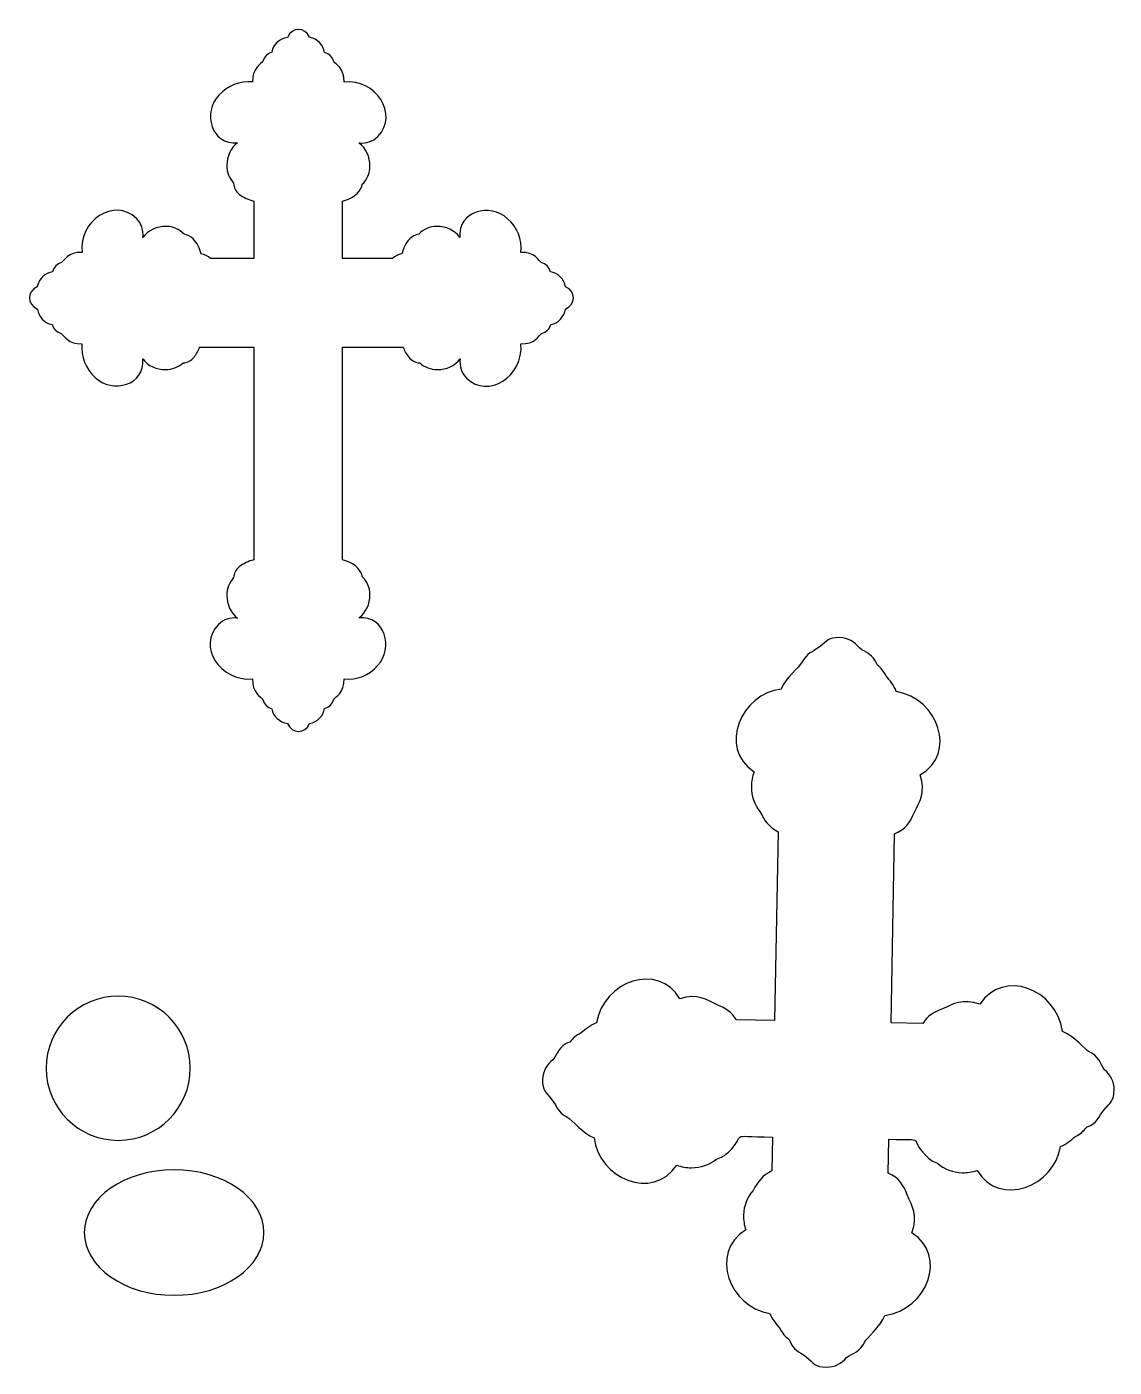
# Model space of a CAD drawing. Header units: millimetres. Extents: x -99 to 101, y -127 to 120.
import ezdxf

# ---------------------------------------------------------------- set-up
doc = ezdxf.new("R2010")
doc.units = ezdxf.units.MM
doc.header["$MEASUREMENT"] = 0
doc.layers.add('Layer 1', color=7, linetype='Continuous')

msp = doc.modelspace()

# ---------------------------------------------------------------- linework, layer by layer
at = {"layer": 'Layer 1'}
msp.add_open_spline([(-37.6378, 98.3321), (-36.2922, 97.3342), (-35.5952, 95.7533), (-35.603, 94.0881), (-35.603, 94.0881), (-35.604, 92.7692), (-36.134, 91.6436), (-37.0088, 90.75), (-37.0088, 90.75), (-37.119, 90.1518), (-37.4184, 89.5944), (-37.8836, 89.1218), (-37.8836, 89.1218), (-38.6462, 88.3448), (-39.6109, 87.9117), (-40.6447, 87.6452), (-40.6447, 87.6452), (-40.6447, 87.6452), (-40.6447, 77.1113), (-40.6447, 77.1113), (-40.6447, 77.1113), (-40.6447, 77.1113), (-31.4664, 77.1113), (-31.4664, 77.1113), (-31.4664, 77.1113), (-31.0168, 77.5698), (-30.3744, 77.8728), (-29.7633, 77.9474), (-29.7633, 77.9474), (-29.4968, 78.9884), (-29.064, 79.9604), (-28.2815, 80.7283), (-28.2815, 80.7283), (-27.8089, 81.1933), (-27.2516, 81.4927), (-26.6534, 81.6029), (-26.6534, 81.6029), (-25.7598, 82.4777), (-24.6342, 83.0077), (-23.3153, 83.0087), (-23.3153, 83.0087), (-21.6502, 83.0165), (-20.0692, 82.3194), (-19.0715, 80.974), (-19.0715, 80.974), (-19.5471, 85.7888), (-13.5278, 87.4072), (-10.3095, 84.4156), (-10.3095, 84.4156), (-8.507, 82.74), (-7.5893, 80.7083), (-7.8868, 78.2459), (-7.8868, 78.2459), (-5.3234, 78.334), (-4.5961, 76.6892), (-4.1363, 76.3586), (-4.1363, 76.3586), (-3.2984, 76.1179), (-2.6754, 75.5212), (-2.4561, 74.6746), (-2.4561, 74.6746), (-1.0298, 74.502), (0.0466, 73.3177), (0.3409, 71.9303), (0.3409, 71.9303), (2.264, 71.0822), (2.2643, 68.7241), (0.3158, 67.8355), (0.3158, 67.8355), (0.0665, 66.4903), (-0.9408, 65.1614), (-2.3846, 64.9643), (-2.3846, 64.9643), (-2.6327, 64.1607), (-3.254, 63.5934), (-4.0744, 63.3378), (-4.0744, 63.3378), (-4.51, 63.0169), (-5.4051, 61.304), (-7.8629, 61.4452), (-7.8629, 61.4452), (-7.3785, 55.4159), (-13.8718, 51.2493), (-17.8571, 55.1603), (-17.8571, 55.1603), (-18.8366, 56.115), (-19.1789, 57.3732), (-19.0308, 58.6885), (-19.0308, 58.6885), (-20.0023, 57.378), (-21.5893, 56.7272), (-23.1981, 56.7233), (-23.1981, 56.7233), (-24.4493, 56.7167), (-25.5501, 57.1761), (-26.4699, 57.9399), (-26.4699, 57.9399), (-27.2275, 57.9963), (-27.9393, 58.3529), (-28.4698, 59), (-28.4698, 59), (-28.9146, 59.5446), (-29.2543, 60.1507), (-29.4888, 60.8113), (-29.4888, 60.8113), (-29.4888, 60.8113), (-40.6447, 60.8113), (-40.6447, 60.8113), (-40.6447, 60.8113), (-40.6447, 60.8113), (-40.6447, 21.7809), (-40.6447, 21.7809), (-40.6447, 21.7809), (-39.6101, 21.5221), (-38.6445, 21.0835), (-37.8834, 20.3079), (-37.8834, 20.3079), (-37.4184, 19.8352), (-37.119, 19.278), (-37.0088, 18.6798), (-37.0088, 18.6798), (-36.134, 17.7862), (-35.604, 16.6605), (-35.603, 15.3416), (-35.603, 15.3416), (-35.5952, 13.6766), (-36.2923, 12.0956), (-37.6377, 11.0978), (-37.6377, 11.0978), (-32.8229, 11.5735), (-31.2045, 5.5541), (-34.1961, 2.3359), (-34.1961, 2.3359), (-35.8718, 0.5333), (-37.9033, -0.3842), (-40.3658, -0.0868), (-40.3658, -0.0868), (-40.2777, -2.6502), (-41.9225, -3.3775), (-42.2531, -3.8373), (-42.2531, -3.8373), (-42.4937, -4.6752), (-43.0905, -5.2983), (-43.9371, -5.5175), (-43.9371, -5.5175), (-44.1097, -6.9438), (-45.294, -8.0202), (-46.6814, -8.3145), (-46.6814, -8.3145), (-47.5295, -10.2377), (-49.8876, -10.2379), (-50.7762, -8.2894), (-50.7762, -8.2894), (-52.1214, -8.0401), (-53.4503, -7.0328), (-53.6474, -5.589), (-53.6474, -5.589), (-54.4509, -5.3409), (-55.0183, -4.7196), (-55.2739, -3.8992), (-55.2739, -3.8992), (-55.5948, -3.4636), (-57.3077, -2.5685), (-57.1665, -0.1107), (-57.1665, -0.1107), (-63.1958, -0.5951), (-67.3624, 5.8982), (-63.4514, 9.8835), (-63.4514, 9.8835), (-62.4967, 10.863), (-61.2384, 11.2053), (-59.9232, 11.0572), (-59.9232, 11.0572), (-61.2337, 12.0287), (-61.8845, 13.6157), (-61.8884, 15.2244), (-61.8884, 15.2244), (-61.895, 16.4757), (-61.4356, 17.5765), (-60.6718, 18.4963), (-60.6718, 18.4963), (-60.6154, 19.2539), (-60.2588, 19.9657), (-59.6117, 20.4962), (-59.6117, 20.4962), (-58.8304, 21.1354), (-57.9128, 21.5235), (-56.9447, 21.7796), (-56.9447, 21.7796), (-56.9447, 21.7796), (-56.9447, 60.8113), (-56.9447, 60.8113), (-56.9447, 60.8113), (-56.9447, 60.8113), (-66.8923, 60.8113), (-66.8923, 60.8113), (-66.8923, 60.8113), (-67.1268, 60.1507), (-67.4666, 59.5446), (-67.9123, 58.9988), (-67.9123, 58.9988), (-68.4421, 58.3523), (-69.1537, 57.996), (-69.9113, 57.9398), (-69.9113, 57.9398), (-70.8312, 57.176), (-71.9319, 56.7167), (-73.1831, 56.7233), (-73.1831, 56.7233), (-74.7919, 56.7272), (-76.379, 57.378), (-77.3504, 58.6887), (-77.3504, 58.6887), (-76.803, 53.83), (-83.0064, 52.2232), (-86.1038, 55.2511), (-86.1038, 55.2511), (-87.8166, 56.9255), (-88.7101, 59.0577), (-88.5182, 61.4452), (-88.5182, 61.4452), (-90.9759, 61.304), (-91.8709, 63.0167), (-92.3067, 63.3377), (-92.3067, 63.3377), (-93.1272, 63.5934), (-93.7484, 64.1607), (-93.9965, 64.9643), (-93.9965, 64.9643), (-95.4404, 65.1613), (-96.4476, 66.4901), (-96.6969, 67.8355), (-96.6969, 67.8355), (-98.6455, 68.7242), (-98.6454, 71.0821), (-96.722, 71.9303), (-96.722, 71.9303), (-96.4283, 73.3175), (-95.3513, 74.5022), (-93.9251, 74.6746), (-93.9251, 74.6746), (-93.7059, 75.5212), (-93.0828, 76.1179), (-92.2449, 76.3586), (-92.2449, 76.3586), (-91.7847, 76.6895), (-91.0586, 78.3337), (-88.4943, 78.2458), (-88.4943, 78.2458), (-89.1911, 83.9999), (-82.5227, 88.4569), (-78.5125, 84.4723), (-78.5125, 84.4723), (-77.5577, 83.5199), (-77.1803, 82.2849), (-77.3098, 80.9739), (-77.3098, 80.9739), (-76.3119, 82.3195), (-74.731, 83.0165), (-73.0658, 83.0087), (-73.0658, 83.0087), (-71.7469, 83.0077), (-70.6213, 82.4777), (-69.7277, 81.6029), (-69.7277, 81.6029), (-69.1295, 81.4927), (-68.5721, 81.1933), (-68.0995, 80.7281), (-68.0995, 80.7281), (-67.3171, 79.9602), (-66.8843, 78.9884), (-66.6178, 77.9474), (-66.6178, 77.9474), (-66.0068, 77.8728), (-65.3644, 77.5698), (-64.9149, 77.1113), (-64.9149, 77.1113), (-64.9149, 77.1113), (-56.9447, 77.1113), (-56.9447, 77.1113), (-56.9447, 77.1113), (-56.9447, 77.1113), (-56.9447, 87.6502), (-56.9447, 87.6502), (-56.9447, 87.6502), (-57.9137, 87.9065), (-58.8301, 88.2942), (-59.6129, 88.9346), (-59.6129, 88.9346), (-60.2594, 89.4644), (-60.6157, 90.176), (-60.6719, 90.9336), (-60.6719, 90.9336), (-61.4357, 91.8535), (-61.895, 92.9542), (-61.8884, 94.2054), (-61.8884, 94.2054), (-61.8845, 95.8142), (-61.2337, 97.4013), (-59.923, 98.3727), (-59.923, 98.3727), (-64.7817, 97.8253), (-66.3885, 104.0287), (-63.3606, 107.1261), (-63.3606, 107.1261), (-61.6862, 108.8389), (-59.554, 109.7324), (-57.1665, 109.5405), (-57.1665, 109.5405), (-57.3077, 111.9982), (-55.595, 112.8932), (-55.274, 113.329), (-55.274, 113.329), (-55.0183, 114.1494), (-54.4509, 114.7707), (-53.6474, 115.0188), (-53.6474, 115.0188), (-53.4504, 116.4627), (-52.1216, 117.4699), (-50.7762, 117.7192), (-50.7762, 117.7192), (-49.8875, 119.6678), (-47.5296, 119.6677), (-46.6814, 117.7443), (-46.6814, 117.7443), (-45.2942, 117.4505), (-44.1095, 116.3736), (-43.9371, 114.9474), (-43.9371, 114.9474), (-43.0905, 114.7282), (-42.4937, 114.1051), (-42.2531, 113.2672), (-42.2531, 113.2672), (-41.9221, 112.8068), (-40.2781, 112.0811), (-40.3659, 109.5166), (-40.3659, 109.5166), (-34.6118, 110.2134), (-30.1548, 103.545), (-34.1393, 99.5348), (-34.1393, 99.5348), (-35.0918, 98.58), (-36.3268, 98.2026), (-37.6378, 98.3321)], degree=3, knots=[0, 0, 0, 0, 0.01162791, 0.01162791, 0.01162791, 0.01162791, 0.02325581, 0.02325581, 0.02325581, 0.02325581, 0.03488372, 0.03488372, 0.03488372, 0.03488372, 0.04651163, 0.04651163, 0.04651163, 0.04651163, 0.05813953, 0.05813953, 0.05813953, 0.05813953, 0.06976744, 0.06976744, 0.06976744, 0.06976744, 0.08139535, 0.08139535, 0.08139535, 0.08139535, 0.09302326, 0.09302326, 0.09302326, 0.09302326, 0.10465116, 0.10465116, 0.10465116, 0.10465116, 0.11627907, 0.11627907, 0.11627907, 0.11627907, 0.12790698, 0.12790698, 0.12790698, 0.12790698, 0.13953488, 0.13953488, 0.13953488, 0.13953488, 0.15116279, 0.15116279, 0.15116279, 0.15116279, 0.1627907, 0.1627907, 0.1627907, 0.1627907, 0.1744186, 0.1744186, 0.1744186, 0.1744186, 0.18604651, 0.18604651, 0.18604651, 0.18604651, 0.19767442, 0.19767442, 0.19767442, 0.19767442, 0.20930233, 0.20930233, 0.20930233, 0.20930233, 0.22093023, 0.22093023, 0.22093023, 0.22093023, 0.23255814, 0.23255814, 0.23255814, 0.23255814, 0.24418605, 0.24418605, 0.24418605, 0.24418605, 0.25581395, 0.25581395, 0.25581395, 0.25581395, 0.26744186, 0.26744186, 0.26744186, 0.26744186, 0.27906977, 0.27906977, 0.27906977, 0.27906977, 0.29069767, 0.29069767, 0.29069767, 0.29069767, 0.30232558, 0.30232558, 0.30232558, 0.30232558, 0.31395349, 0.31395349, 0.31395349, 0.31395349, 0.3255814, 0.3255814, 0.3255814, 0.3255814, 0.3372093, 0.3372093, 0.3372093, 0.3372093, 0.34883721, 0.34883721, 0.34883721, 0.34883721, 0.36046512, 0.36046512, 0.36046512, 0.36046512, 0.37209302, 0.37209302, 0.37209302, 0.37209302, 0.38372093, 0.38372093, 0.38372093, 0.38372093, 0.39534884, 0.39534884, 0.39534884, 0.39534884, 0.40697674, 0.40697674, 0.40697674, 0.40697674, 0.41860465, 0.41860465, 0.41860465, 0.41860465, 0.43023256, 0.43023256, 0.43023256, 0.43023256, 0.44186047, 0.44186047, 0.44186047, 0.44186047, 0.45348837, 0.45348837, 0.45348837, 0.45348837, 0.46511628, 0.46511628, 0.46511628, 0.46511628, 0.47674419, 0.47674419, 0.47674419, 0.47674419, 0.48837209, 0.48837209, 0.48837209, 0.48837209, 0.5, 0.5, 0.5, 0.5, 0.51162791, 0.51162791, 0.51162791, 0.51162791, 0.52325581, 0.52325581, 0.52325581, 0.52325581, 0.53488372, 0.53488372, 0.53488372, 0.53488372, 0.54651163, 0.54651163, 0.54651163, 0.54651163, 0.55813953, 0.55813953, 0.55813953, 0.55813953, 0.56976744, 0.56976744, 0.56976744, 0.56976744, 0.58139535, 0.58139535, 0.58139535, 0.58139535, 0.59302326, 0.59302326, 0.59302326, 0.59302326, 0.60465116, 0.60465116, 0.60465116, 0.60465116, 0.61627907, 0.61627907, 0.61627907, 0.61627907, 0.62790698, 0.62790698, 0.62790698, 0.62790698, 0.63953488, 0.63953488, 0.63953488, 0.63953488, 0.65116279, 0.65116279, 0.65116279, 0.65116279, 0.6627907, 0.6627907, 0.6627907, 0.6627907, 0.6744186, 0.6744186, 0.6744186, 0.6744186, 0.68604651, 0.68604651, 0.68604651, 0.68604651, 0.69767442, 0.69767442, 0.69767442, 0.69767442, 0.70930233, 0.70930233, 0.70930233, 0.70930233, 0.72093023, 0.72093023, 0.72093023, 0.72093023, 0.73255814, 0.73255814, 0.73255814, 0.73255814, 0.74418605, 0.74418605, 0.74418605, 0.74418605, 0.75581395, 0.75581395, 0.75581395, 0.75581395, 0.76744186, 0.76744186, 0.76744186, 0.76744186, 0.77906977, 0.77906977, 0.77906977, 0.77906977, 0.79069767, 0.79069767, 0.79069767, 0.79069767, 0.80232558, 0.80232558, 0.80232558, 0.80232558, 0.81395349, 0.81395349, 0.81395349, 0.81395349, 0.8255814, 0.8255814, 0.8255814, 0.8255814, 0.8372093, 0.8372093, 0.8372093, 0.8372093, 0.84883721, 0.84883721, 0.84883721, 0.84883721, 0.86046512, 0.86046512, 0.86046512, 0.86046512, 0.87209302, 0.87209302, 0.87209302, 0.87209302, 0.88372093, 0.88372093, 0.88372093, 0.88372093, 0.89534884, 0.89534884, 0.89534884, 0.89534884, 0.90697674, 0.90697674, 0.90697674, 0.90697674, 0.91860465, 0.91860465, 0.91860465, 0.91860465, 0.93023256, 0.93023256, 0.93023256, 0.93023256, 0.94186047, 0.94186047, 0.94186047, 0.94186047, 0.95348837, 0.95348837, 0.95348837, 0.95348837, 0.96511628, 0.96511628, 0.96511628, 0.96511628, 0.97674419, 0.97674419, 0.97674419, 0.97674419, 0.98837209, 0.98837209, 0.98837209, 0.98837209, 1, 1, 1, 1], dxfattribs=at)
at = {"layer": 'Layer 1', "color": 245}
msp.add_open_spline([(33.4238, -101.3149), (33.1405, -100.4493), (33.0112, -99.5284), (33.0357, -98.5806), (33.0357, -98.5806), (33.0706, -96.8686), (33.6903, -95.3122), (34.7744, -94.0359), (34.7744, -94.0359), (35.7359, -92.3846), (36.4136, -91.3289), (38.2266, -90.4629), (38.2266, -90.4629), (38.2266, -90.4629), (38.3401, -84.2598), (38.3401, -84.2598), (38.3401, -84.2598), (29.393, -84.0962), (34.0034, -83.4589), (30.26, -86.9999), (30.26, -86.9999), (29.6298, -87.597), (28.888, -88.05), (28.072, -88.3148), (28.072, -88.3148), (26.7568, -89.3515), (25.1789, -89.9139), (23.4667, -89.8862), (23.4667, -89.8862), (22.5186, -89.876), (21.603, -89.7131), (20.7484, -89.3984), (20.7484, -89.3984), (16.286, -96.1321), (6.3833, -91.7171), (5.5769, -84.3965), (5.5769, -84.3965), (3.4928, -83.6168), (1.7082, -81.1933), (0.542, -80.5481), (0.542, -80.5481), (-1.1315, -79.6222), (-1.1817, -78.7395), (-2.1215, -77.4561), (-2.1215, -77.4561), (-3.3006, -75.8462), (-3.9537, -75.8434), (-3.8864, -73.686), (-3.8864, -73.686), (-3.8381, -72.1409), (-3.1306, -70.8874), (-1.9844, -70.0382), (-1.9844, -70.0382), (-1.0451, -68.8346), (-0.9438, -67.5842), (1.1691, -66.7461), (1.1691, -66.7461), (1.1766, -66.7432), (1.1841, -66.7402), (1.1915, -66.7373), (1.1915, -66.7373), (1.6793, -66.0743), (2.327, -65.5468), (3.0811, -65.1862), (3.0811, -65.1862), (4.0695, -64.4603), (4.8194, -63.6671), (6.0097, -63.2747), (6.0097, -63.2747), (7.3512, -55.483), (17.345, -52.1227), (21.3372, -58.8572), (21.3372, -58.8572), (24.6664, -57.8334), (26.162, -58.9879), (28.1938, -59.9389), (28.1938, -59.9389), (29.7636, -60.6737), (30.7844, -61.1994), (31.7087, -62.7365), (31.7087, -62.7365), (31.7087, -62.7365), (38.7313, -62.8649), (38.7313, -62.8649), (38.7313, -62.8649), (38.7313, -62.8649), (39.3656, -28.1739), (39.3656, -28.1739), (39.3656, -28.1739), (37.5855, -27.2424), (36.9467, -26.1622), (36.0463, -24.477), (36.0463, -24.477), (35.0096, -23.1618), (34.4472, -21.5838), (34.4749, -19.8717), (34.4749, -19.8717), (34.4851, -18.9236), (34.648, -18.0079), (34.9627, -17.1533), (34.9627, -17.1533), (28.229, -12.691), (32.644, -2.7883), (39.9646, -1.9819), (39.9646, -1.9819), (40.7443, 0.1023), (43.1678, 1.8868), (43.813, 3.0531), (43.813, 3.0531), (44.7389, 4.7265), (45.6217, 4.7767), (46.905, 5.7165), (46.905, 5.7165), (48.5149, 6.8956), (48.5177, 7.5487), (50.6751, 7.4814), (50.6751, 7.4814), (52.2202, 7.4332), (53.4737, 6.7256), (54.323, 5.5794), (54.323, 5.5794), (55.5265, 4.6402), (56.7769, 4.5388), (57.615, 2.4259), (57.615, 2.4259), (57.6179, 2.4184), (57.6209, 2.411), (57.6239, 2.4035), (57.6239, 2.4035), (58.2868, 1.9158), (58.8144, 1.268), (59.1749, 0.5139), (59.1749, 0.5139), (59.9009, -0.4744), (60.694, -1.2243), (61.0864, -2.4147), (61.0864, -2.4147), (68.8781, -3.7562), (72.2384, -13.7499), (65.504, -17.7421), (65.504, -17.7421), (66.5279, -21.0719), (65.3728, -22.5674), (64.4223, -24.5986), (64.4223, -24.5986), (63.4412, -26.6953), (62.8794, -27.6028), (60.7604, -28.5685), (60.7604, -28.5685), (60.7604, -28.5685), (60.1262, -63.2561), (60.1262, -63.2561), (60.1262, -63.2561), (60.1262, -63.2561), (65.9409, -63.3624), (65.9409, -63.3624), (65.9409, -63.3624), (66.9213, -61.8598), (67.9579, -61.3726), (69.5559, -60.6949), (69.5559, -60.6949), (71.6207, -59.8193), (73.1573, -58.72), (76.4471, -59.8649), (76.4471, -59.8649), (80.6823, -53.281), (90.547, -57.0038), (91.6028, -64.8398), (91.6028, -64.8398), (93.5256, -65.5525), (96.1454, -68.4119), (96.3135, -68.4859), (96.3135, -68.4859), (98.3958, -69.4024), (98.4484, -70.652), (99.3444, -71.891), (99.3444, -71.891), (100.4583, -72.7813), (101.1195, -74.0592), (101.1117, -75.6045), (101.1117, -75.6045), (101.1008, -77.7646), (100.4481, -77.7421), (99.2103, -79.309), (99.2103, -79.309), (98.1431, -80.6597), (98.0927, -81.6417), (96.0602, -82.451), (96.0602, -82.451), (96.0423, -82.4581), (96.0245, -82.4651), (96.0066, -82.4721), (96.0066, -82.4721), (95.5195, -83.1698), (94.856, -83.7247), (94.0731, -84.0926), (94.0731, -84.0926), (93.1288, -84.7821), (92.4014, -85.5845), (91.2634, -85.9633), (91.2634, -85.9633), (90.1902, -93.2494), (80.1325, -97.2995), (75.9189, -90.4072), (75.9189, -90.4072), (75.0533, -90.6905), (74.1323, -90.8198), (73.1845, -90.7953), (73.1845, -90.7953), (71.4725, -90.7604), (69.9162, -90.1407), (68.6398, -89.0566), (68.6398, -89.0566), (67.834, -88.7621), (67.1091, -88.2822), (66.501, -87.6622), (66.501, -87.6622), (63.027, -84.1259), (67.122, -84.7861), (59.735, -84.651), (59.735, -84.651), (59.735, -84.651), (59.6216, -90.8508), (59.6216, -90.8508), (59.6216, -90.8508), (61.7271, -91.9052), (62.2437, -92.8477), (63.1361, -94.9519), (63.1361, -94.9519), (64.0117, -97.0167), (65.111, -98.5533), (63.9661, -101.8432), (63.9661, -101.8432), (70.55, -106.0783), (66.8272, -115.9431), (58.9912, -116.9989), (58.9912, -116.9989), (58.2785, -118.9217), (55.4191, -121.5414), (55.3451, -121.7096), (55.3451, -121.7096), (54.4286, -123.7919), (53.1789, -123.8445), (51.94, -124.7404), (51.94, -124.7404), (51.0497, -125.8543), (49.7718, -126.5156), (48.2265, -126.5077), (48.2265, -126.5077), (46.0664, -126.4968), (46.0888, -125.8442), (44.522, -124.6063), (44.522, -124.6063), (43.1714, -123.5391), (42.1893, -123.4889), (41.38, -121.4562), (41.38, -121.4562), (41.3729, -121.4384), (41.3659, -121.4205), (41.3589, -121.4026), (41.3589, -121.4026), (40.6612, -120.9155), (40.1063, -120.252), (39.7384, -119.4692), (39.7384, -119.4692), (39.0488, -118.5248), (38.2468, -117.7974), (37.8677, -116.6595), (37.8677, -116.6595), (30.5816, -115.5863), (26.5315, -105.5285), (33.4238, -101.3149)], degree=3, knots=[0, 0, 0, 0, 0.01470588, 0.01470588, 0.01470588, 0.01470588, 0.02941176, 0.02941176, 0.02941176, 0.02941176, 0.04411765, 0.04411765, 0.04411765, 0.04411765, 0.05882353, 0.05882353, 0.05882353, 0.05882353, 0.07352941, 0.07352941, 0.07352941, 0.07352941, 0.08823529, 0.08823529, 0.08823529, 0.08823529, 0.10294118, 0.10294118, 0.10294118, 0.10294118, 0.11764706, 0.11764706, 0.11764706, 0.11764706, 0.13235294, 0.13235294, 0.13235294, 0.13235294, 0.14705882, 0.14705882, 0.14705882, 0.14705882, 0.16176471, 0.16176471, 0.16176471, 0.16176471, 0.17647059, 0.17647059, 0.17647059, 0.17647059, 0.19117647, 0.19117647, 0.19117647, 0.19117647, 0.20588235, 0.20588235, 0.20588235, 0.20588235, 0.22058824, 0.22058824, 0.22058824, 0.22058824, 0.23529412, 0.23529412, 0.23529412, 0.23529412, 0.25, 0.25, 0.25, 0.25, 0.26470588, 0.26470588, 0.26470588, 0.26470588, 0.27941176, 0.27941176, 0.27941176, 0.27941176, 0.29411765, 0.29411765, 0.29411765, 0.29411765, 0.30882353, 0.30882353, 0.30882353, 0.30882353, 0.32352941, 0.32352941, 0.32352941, 0.32352941, 0.33823529, 0.33823529, 0.33823529, 0.33823529, 0.35294118, 0.35294118, 0.35294118, 0.35294118, 0.36764706, 0.36764706, 0.36764706, 0.36764706, 0.38235294, 0.38235294, 0.38235294, 0.38235294, 0.39705882, 0.39705882, 0.39705882, 0.39705882, 0.41176471, 0.41176471, 0.41176471, 0.41176471, 0.42647059, 0.42647059, 0.42647059, 0.42647059, 0.44117647, 0.44117647, 0.44117647, 0.44117647, 0.45588235, 0.45588235, 0.45588235, 0.45588235, 0.47058824, 0.47058824, 0.47058824, 0.47058824, 0.48529412, 0.48529412, 0.48529412, 0.48529412, 0.5, 0.5, 0.5, 0.5, 0.51470588, 0.51470588, 0.51470588, 0.51470588, 0.52941176, 0.52941176, 0.52941176, 0.52941176, 0.54411765, 0.54411765, 0.54411765, 0.54411765, 0.55882353, 0.55882353, 0.55882353, 0.55882353, 0.57352941, 0.57352941, 0.57352941, 0.57352941, 0.58823529, 0.58823529, 0.58823529, 0.58823529, 0.60294118, 0.60294118, 0.60294118, 0.60294118, 0.61764706, 0.61764706, 0.61764706, 0.61764706, 0.63235294, 0.63235294, 0.63235294, 0.63235294, 0.64705882, 0.64705882, 0.64705882, 0.64705882, 0.66176471, 0.66176471, 0.66176471, 0.66176471, 0.67647059, 0.67647059, 0.67647059, 0.67647059, 0.69117647, 0.69117647, 0.69117647, 0.69117647, 0.70588235, 0.70588235, 0.70588235, 0.70588235, 0.72058824, 0.72058824, 0.72058824, 0.72058824, 0.73529412, 0.73529412, 0.73529412, 0.73529412, 0.75, 0.75, 0.75, 0.75, 0.76470588, 0.76470588, 0.76470588, 0.76470588, 0.77941176, 0.77941176, 0.77941176, 0.77941176, 0.79411765, 0.79411765, 0.79411765, 0.79411765, 0.80882353, 0.80882353, 0.80882353, 0.80882353, 0.82352941, 0.82352941, 0.82352941, 0.82352941, 0.83823529, 0.83823529, 0.83823529, 0.83823529, 0.85294118, 0.85294118, 0.85294118, 0.85294118, 0.86764706, 0.86764706, 0.86764706, 0.86764706, 0.88235294, 0.88235294, 0.88235294, 0.88235294, 0.89705882, 0.89705882, 0.89705882, 0.89705882, 0.91176471, 0.91176471, 0.91176471, 0.91176471, 0.92647059, 0.92647059, 0.92647059, 0.92647059, 0.94117647, 0.94117647, 0.94117647, 0.94117647, 0.95588235, 0.95588235, 0.95588235, 0.95588235, 0.97058824, 0.97058824, 0.97058824, 0.97058824, 0.98529412, 0.98529412, 0.98529412, 0.98529412, 1, 1, 1, 1], dxfattribs=at)
at = {"layer": 'Layer 1', "color": 241}
for points in [[(-81.8464, -58.3747), (-74.5367, -58.3747), (-68.6088, -64.3025), (-68.6088, -71.6121), (-68.6088, -71.6121), (-68.6088, -78.9218), (-74.5367, -84.8496), (-81.8464, -84.8496), (-81.8464, -84.8496), (-89.1559, -84.8496), (-95.0838, -78.9218), (-95.0838, -71.6121), (-95.0838, -71.6121), (-95.0838, -64.3025), (-89.1559, -58.3747), (-81.8464, -58.3747)], [(-71.5803, -90.2626), (-62.4702, -90.2626), (-55.0822, -95.424), (-55.0822, -101.7885), (-55.0822, -101.7885), (-55.0822, -108.153), (-62.4702, -113.3145), (-71.5803, -113.3145), (-71.5803, -113.3145), (-80.6903, -113.3145), (-88.0783, -108.153), (-88.0783, -101.7885), (-88.0783, -101.7885), (-88.0783, -95.424), (-80.6903, -90.2626), (-71.5803, -90.2626)]]:
    msp.add_open_spline(points, degree=3, knots=[0, 0, 0, 0, 0.25, 0.25, 0.25, 0.25, 0.5, 0.5, 0.5, 0.5, 0.75, 0.75, 0.75, 0.75, 1, 1, 1, 1], dxfattribs=at)

doc.saveas('drawing.dxf')
